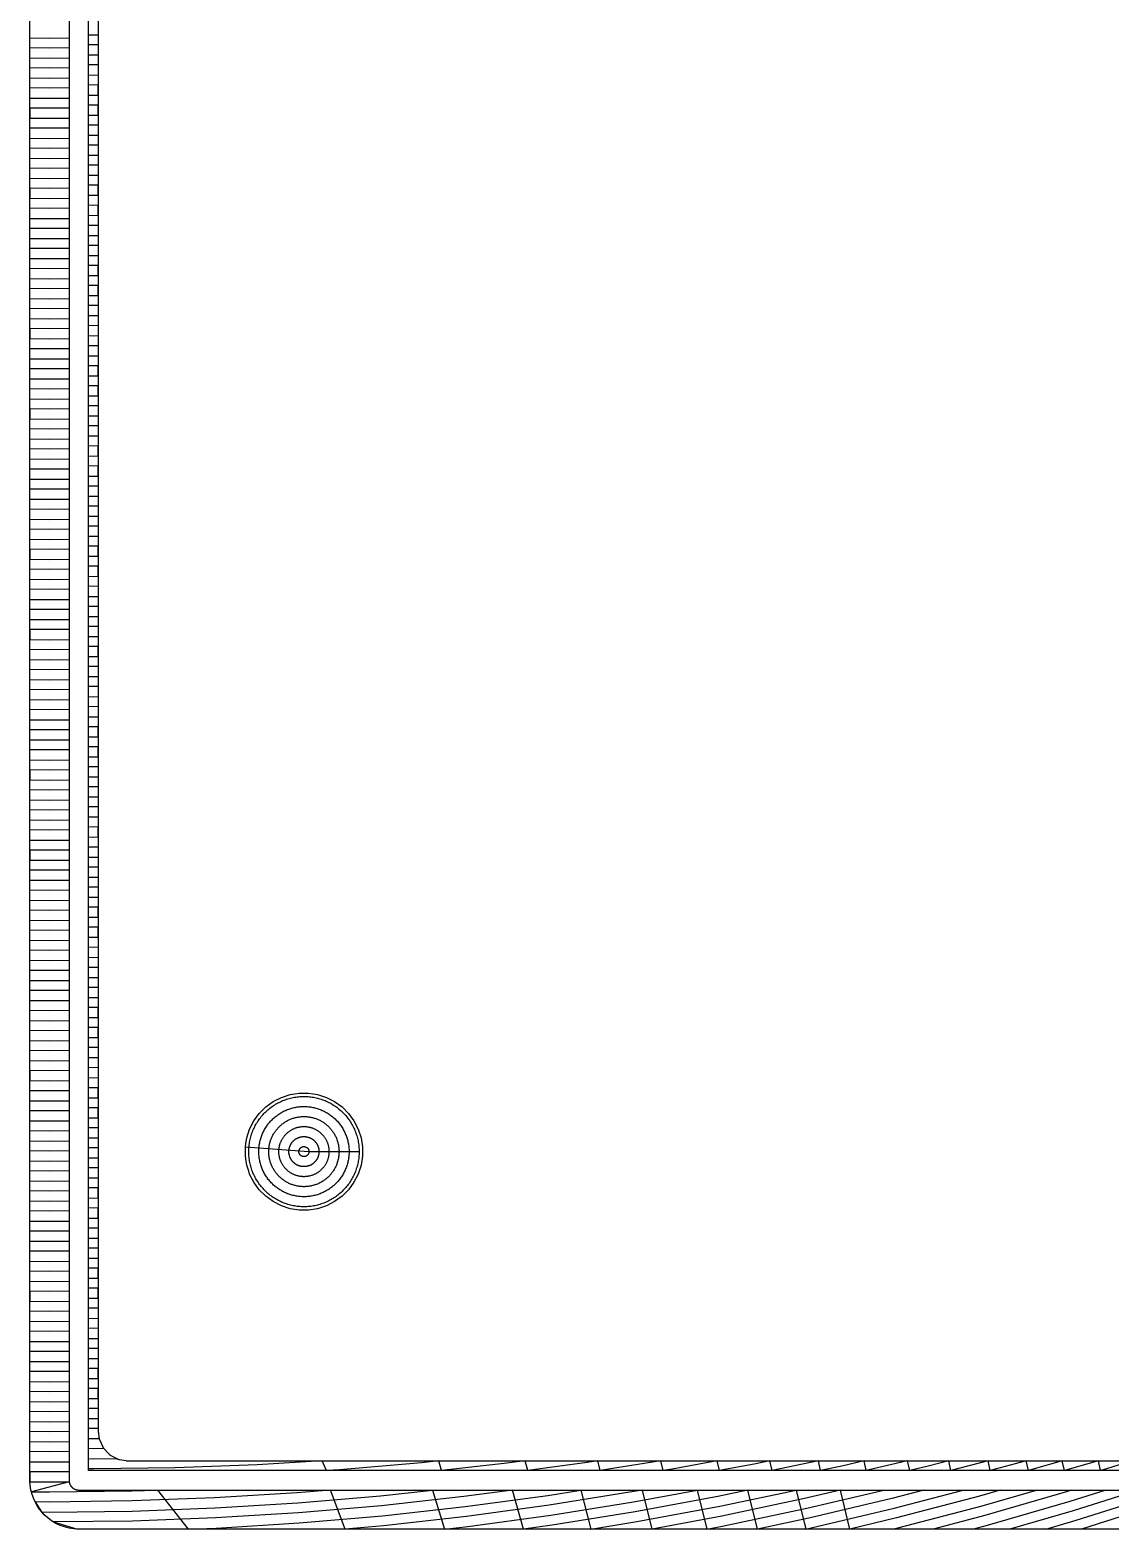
# Model space of a CAD drawing. Header units: metres. Extents: x 100 to 171, y -146 to -25.
# Drawn here: x 100.08 to 119.46, y -146.28 to -119.36 of the extents above; entities that cross this region are included whole.
import ezdxf

# ---------------------------------------------------------------- set-up
doc = ezdxf.new("R2010")
doc.units = ezdxf.units.M

msp = doc.modelspace()

# ---------------------------------------------------------------- linework, layer by layer
for points in [[(116.12, -145.575), (115.546, -145.726), (114.061, -146.079), (113.135, -146.275), (112.965, -145.575), (112.427, -145.689), (110.944, -145.965), (109.455, -146.205), (108.937, -146.275), (108.741, -145.575), (107.871, -145.693), (106.39, -145.857), (104.904, -145.985), (103.416, -146.077), (101.926, -146.132), (100.508, -146.149), (100.939, -146.275), (100.874, -146.272), (100.789, -146.259), (100.706, -146.238), (100.625, -146.209), (100.547, -146.173), (100.473, -146.128), (100.404, -146.077), (100.341, -146.019), (100.283, -145.956), (100.232, -145.887), (100.187, -145.813), (100.151, -145.735), (100.122, -145.654), (100.101, -145.571), (100.088, -145.486), (100.085, -145.421), (100.085, -25.379)], [(100.785, -25.4), (100.785, -145.4), (100.785, -145.404), (100.785, -145.407), (100.785, -145.41), (100.786, -145.413), (100.786, -145.417), (100.786, -145.421), (100.787, -145.424), (100.787, -145.427), (100.788, -145.431), (100.788, -145.434), (100.789, -145.438), (100.79, -145.441), (100.791, -145.444), (100.791, -145.447), (100.793, -145.451), (100.794, -145.454), (100.795, -145.458), (100.796, -145.46), (100.797, -145.464), (100.798, -145.467), (100.8, -145.47), (100.801, -145.474), (100.802, -145.476), (100.804, -145.479), (100.806, -145.483), (100.807, -145.486), (100.809, -145.489), (100.811, -145.491), (100.812, -145.494), (100.814, -145.497), (100.817, -145.5), (100.819, -145.503), (100.82, -145.505), (100.822, -145.508), (100.825, -145.511), (100.827, -145.514), (100.83, -145.517), (100.831, -145.518), (100.834, -145.521), (100.836, -145.524), (100.839, -145.526), (100.842, -145.529), (100.843, -145.53), (100.846, -145.533), (100.849, -145.535), (100.852, -145.538), (100.855, -145.54), (100.857, -145.541), (100.86, -145.543), (100.863, -145.546), (100.866, -145.548), (100.869, -145.549), (100.871, -145.551), (100.874, -145.553), (100.877, -145.554), (100.881, -145.556), (100.884, -145.558), (100.886, -145.559), (100.89, -145.56), (100.893, -145.562), (100.896, -145.563), (100.9, -145.564), (100.902, -145.565), (100.906, -145.566), (100.909, -145.567), (100.913, -145.569), (100.916, -145.569), (100.919, -145.57), (100.922, -145.571), (100.926, -145.572), (100.929, -145.572), (100.933, -145.573), (100.936, -145.573), (100.939, -145.574), (100.943, -145.574), (100.947, -145.574), (100.95, -145.575), (100.953, -145.575), (100.956, -145.575), (100.96, -145.575), (169.96, -145.575)], [(170.835, -25.379), (170.835, -145.421), (170.832, -145.486), (170.819, -145.571), (170.798, -145.654), (170.769, -145.735), (170.733, -145.813), (170.688, -145.887), (170.637, -145.956), (170.579, -146.019), (170.516, -146.077), (170.447, -146.128), (170.373, -146.173), (170.295, -146.209), (170.214, -146.238), (170.131, -146.259), (170.046, -146.272), (169.981, -146.275), (100.939, -146.275)], [(169.785, -25.575), (169.785, -145.225), (101.135, -145.225), (101.135, -25.575)], [(101.311, -26.275), (101.311, -144.525), (101.311, -144.529), (101.311, -144.533), (101.311, -144.537), (101.311, -144.54), (101.312, -144.544), (101.323, -144.636), (101.324, -144.639), (101.324, -144.643), (101.325, -144.647), (101.326, -144.65), (101.326, -144.654), (101.327, -144.657), (101.328, -144.661), (101.329, -144.664), (101.331, -144.667), (101.332, -144.671), (101.333, -144.674), (101.335, -144.678), (101.384, -144.79), (101.386, -144.794), (101.387, -144.797), (101.389, -144.801), (101.391, -144.804), (101.393, -144.807), (101.395, -144.81), (101.397, -144.814), (101.399, -144.817), (101.401, -144.82), (101.404, -144.823), (101.406, -144.826), (101.408, -144.829), (101.411, -144.832), (101.494, -144.922), (101.497, -144.925), (101.5, -144.928), (101.502, -144.93), (101.505, -144.933), (101.508, -144.935), (101.511, -144.938), (101.514, -144.94), (101.517, -144.942), (101.52, -144.945), (101.524, -144.947), (101.527, -144.949), (101.53, -144.951), (101.533, -144.953), (101.642, -145.011), (101.645, -145.013), (101.648, -145.015), (101.652, -145.016), (101.655, -145.018), (101.659, -145.019), (101.663, -145.02), (101.666, -145.022), (101.67, -145.023), (101.673, -145.024), (101.677, -145.025), (101.681, -145.026), (101.685, -145.027), (101.688, -145.027), (101.81, -145.047), (101.813, -145.048), (101.817, -145.048), (101.82, -145.049), (101.824, -145.049), (101.827, -145.049), (101.831, -145.049), (101.835, -145.049), (153.453, -145.049)], [(101.311, -119.632), (101.223, -119.633), (101.135, -119.632), (101.135, -119.452), (101.223, -119.453), (101.311, -119.452)], [(100.085, -119.506), (100.435, -119.51), (100.785, -119.506)], [(100.785, -119.686), (100.435, -119.69), (100.085, -119.686)], [(100.085, -119.866), (100.435, -119.87), (100.785, -119.866)], [(101.311, -119.992), (101.223, -119.993), (101.135, -119.992), (101.135, -119.812), (101.223, -119.813), (101.311, -119.812)], [(100.785, -120.046), (100.435, -120.05), (100.085, -120.046)], [(100.085, -120.226), (100.435, -120.23), (100.785, -120.226)], [(101.311, -121.072), (101.223, -121.073), (101.135, -121.072), (101.135, -120.892), (101.223, -120.893), (101.311, -120.892), (101.311, -120.712), (101.223, -120.713), (101.135, -120.712), (101.135, -120.532), (101.223, -120.533), (101.311, -120.532), (101.311, -120.352), (101.223, -120.353), (101.135, -120.352), (101.135, -120.172), (101.223, -120.173), (101.311, -120.172)], [(100.785, -120.406), (100.435, -120.41), (100.085, -120.406)], [(100.085, -120.586), (100.435, -120.59), (100.785, -120.586)], [(100.785, -120.766), (100.435, -120.77), (100.085, -120.766), (100.085, -120.946), (100.435, -120.95), (100.785, -120.946)], [(100.785, -121.126), (100.435, -121.13), (100.085, -121.126)], [(100.085, -121.306), (100.435, -121.31), (100.785, -121.306)], [(101.311, -121.432), (101.223, -121.433), (101.135, -121.432), (101.135, -121.252), (101.223, -121.253), (101.311, -121.252)], [(100.785, -121.486), (100.435, -121.49), (100.085, -121.486)], [(101.311, -121.792), (101.223, -121.793), (101.135, -121.792), (101.135, -121.612), (101.223, -121.613), (101.311, -121.612)], [(100.085, -121.666), (100.435, -121.67), (100.785, -121.666)], [(100.785, -121.846), (100.435, -121.85), (100.085, -121.846)], [(100.085, -122.026), (100.435, -122.03), (100.785, -122.026), (100.785, -122.206), (100.435, -122.21), (100.085, -122.206), (100.085, -122.386), (100.435, -122.39), (100.785, -122.386)], [(101.311, -122.872), (101.223, -122.873), (101.135, -122.872), (101.135, -122.692), (101.223, -122.693), (101.311, -122.692), (101.311, -122.512), (101.223, -122.513), (101.135, -122.512), (101.135, -122.332), (101.223, -122.333), (101.311, -122.332), (101.311, -122.152), (101.223, -122.153), (101.135, -122.152), (101.135, -121.972), (101.223, -121.973), (101.311, -121.972)], [(100.785, -122.566), (100.435, -122.57), (100.085, -122.566)], [(100.085, -122.746), (100.435, -122.75), (100.785, -122.746)], [(100.785, -122.926), (100.435, -122.93), (100.085, -122.926)], [(100.085, -123.106), (100.435, -123.11), (100.785, -123.106)], [(101.311, -123.232), (101.223, -123.233), (101.135, -123.232), (101.135, -123.052), (101.223, -123.053), (101.311, -123.052)], [(100.785, -123.286), (100.435, -123.29), (100.085, -123.286)], [(100.085, -123.466), (100.435, -123.47), (100.785, -123.466), (100.785, -123.646), (100.435, -123.65), (100.085, -123.646)], [(101.311, -124.312), (101.223, -124.313), (101.135, -124.312), (101.135, -124.132), (101.223, -124.133), (101.311, -124.132), (101.311, -123.952), (101.223, -123.953), (101.135, -123.952), (101.135, -123.772), (101.223, -123.773), (101.311, -123.772), (101.311, -123.592), (101.223, -123.593), (101.135, -123.592), (101.135, -123.412), (101.223, -123.413), (101.311, -123.412)], [(100.085, -123.826), (100.435, -123.83), (100.785, -123.826)], [(100.785, -124.006), (100.435, -124.01), (100.085, -124.006)], [(100.085, -124.186), (100.435, -124.19), (100.785, -124.186)], [(100.785, -124.366), (100.435, -124.37), (100.085, -124.366)], [(100.085, -124.546), (100.435, -124.55), (100.785, -124.546)], [(101.311, -124.672), (101.223, -124.673), (101.135, -124.672), (101.135, -124.492), (101.223, -124.493), (101.311, -124.492)], [(100.785, -124.726), (100.435, -124.73), (100.085, -124.726), (100.085, -124.906), (100.435, -124.91), (100.785, -124.906)], [(101.311, -125.032), (101.223, -125.033), (101.135, -125.032), (101.135, -124.852), (101.223, -124.853), (101.311, -124.852)], [(100.785, -125.086), (100.435, -125.09), (100.085, -125.086)], [(100.085, -125.266), (100.435, -125.27), (100.785, -125.266)], [(101.311, -126.112), (101.223, -126.113), (101.135, -126.112), (101.135, -125.932), (101.223, -125.933), (101.311, -125.932), (101.311, -125.752), (101.223, -125.753), (101.135, -125.752), (101.135, -125.572), (101.223, -125.573), (101.311, -125.572), (101.311, -125.392), (101.223, -125.393), (101.135, -125.392), (101.135, -125.212), (101.223, -125.213), (101.311, -125.212)], [(100.785, -125.446), (100.435, -125.45), (100.085, -125.446)], [(100.085, -125.626), (100.435, -125.63), (100.785, -125.626)], [(100.785, -125.806), (100.435, -125.81), (100.085, -125.806)], [(100.085, -125.986), (100.435, -125.99), (100.785, -125.986), (100.785, -126.166), (100.435, -126.17), (100.085, -126.166), (100.085, -126.346), (100.435, -126.35), (100.785, -126.346)], [(101.311, -126.472), (101.223, -126.473), (101.135, -126.472), (101.135, -126.292), (101.223, -126.293), (101.311, -126.292)], [(100.785, -126.526), (100.435, -126.53), (100.085, -126.526)], [(100.085, -126.706), (100.435, -126.71), (100.785, -126.706)], [(101.311, -127.552), (101.223, -127.553), (101.135, -127.552), (101.135, -127.372), (101.223, -127.373), (101.311, -127.372), (101.311, -127.192), (101.223, -127.193), (101.135, -127.192), (101.135, -127.012), (101.223, -127.013), (101.311, -127.012), (101.311, -126.832), (101.223, -126.833), (101.135, -126.832), (101.135, -126.652), (101.223, -126.653), (101.311, -126.652)], [(100.785, -126.886), (100.435, -126.89), (100.085, -126.886)], [(100.085, -127.066), (100.435, -127.07), (100.785, -127.066)], [(100.785, -127.246), (100.435, -127.25), (100.085, -127.246)], [(100.085, -127.426), (100.435, -127.43), (100.785, -127.426), (100.785, -127.606), (100.435, -127.61), (100.085, -127.606)], [(100.085, -127.786), (100.435, -127.79), (100.785, -127.786)], [(101.311, -127.912), (101.223, -127.913), (101.135, -127.912), (101.135, -127.732), (101.223, -127.733), (101.311, -127.732)], [(100.785, -127.966), (100.435, -127.97), (100.085, -127.966)], [(101.311, -128.272), (101.223, -128.273), (101.135, -128.272), (101.135, -128.092), (101.223, -128.093), (101.311, -128.092)], [(100.085, -128.146), (100.435, -128.15), (100.785, -128.146)], [(100.785, -128.326), (100.435, -128.33), (100.085, -128.326)], [(100.085, -128.506), (100.435, -128.51), (100.785, -128.506)], [(101.311, -129.352), (101.223, -129.353), (101.135, -129.352), (101.135, -129.172), (101.223, -129.173), (101.311, -129.172), (101.311, -128.992), (101.223, -128.993), (101.135, -128.992), (101.135, -128.812), (101.223, -128.813), (101.311, -128.812), (101.311, -128.632), (101.223, -128.633), (101.135, -128.632), (101.135, -128.452), (101.223, -128.453), (101.311, -128.452)], [(100.785, -128.686), (100.435, -128.69), (100.085, -128.686), (100.085, -128.866), (100.435, -128.87), (100.785, -128.866)], [(100.785, -129.046), (100.435, -129.05), (100.085, -129.046)], [(100.085, -129.226), (100.435, -129.23), (100.785, -129.226)], [(100.785, -129.406), (100.435, -129.41), (100.085, -129.406)], [(100.085, -129.586), (100.435, -129.59), (100.785, -129.586)], [(101.311, -129.712), (101.223, -129.713), (101.135, -129.712), (101.135, -129.532), (101.223, -129.533), (101.311, -129.532)], [(100.785, -129.766), (100.435, -129.77), (100.085, -129.766)], [(100.085, -129.946), (100.435, -129.95), (100.785, -129.946), (100.785, -130.126), (100.435, -130.13), (100.085, -130.126), (100.085, -130.306), (100.435, -130.31), (100.785, -130.306)], [(101.311, -130.072), (101.223, -130.073), (101.135, -130.072), (101.135, -129.892), (101.223, -129.893), (101.311, -129.892)], [(100.785, -130.486), (100.435, -130.49), (100.085, -130.486)], [(101.311, -130.792), (101.223, -130.793), (101.135, -130.792), (101.135, -130.612), (101.223, -130.613), (101.311, -130.612), (101.311, -130.432), (101.223, -130.433), (101.135, -130.432), (101.135, -130.252), (101.223, -130.253), (101.311, -130.252)], [(100.085, -130.666), (100.435, -130.67), (100.785, -130.666)], [(100.785, -130.846), (100.435, -130.85), (100.085, -130.846)], [(100.085, -131.026), (100.435, -131.03), (100.785, -131.026)], [(101.311, -131.152), (101.223, -131.153), (101.135, -131.152), (101.135, -130.972), (101.223, -130.973), (101.311, -130.972)], [(100.785, -131.206), (100.435, -131.21), (100.085, -131.206)], [(100.085, -131.386), (100.435, -131.39), (100.785, -131.386), (100.785, -131.566), (100.435, -131.57), (100.085, -131.566)], [(101.311, -131.512), (101.223, -131.513), (101.135, -131.512), (101.135, -131.332), (101.223, -131.333), (101.311, -131.332)], [(100.085, -131.746), (100.435, -131.75), (100.785, -131.746)], [(101.311, -132.592), (101.223, -132.593), (101.135, -132.592), (101.135, -132.412), (101.223, -132.413), (101.311, -132.412), (101.311, -132.232), (101.223, -132.233), (101.135, -132.232), (101.135, -132.052), (101.223, -132.053), (101.311, -132.052), (101.311, -131.872), (101.223, -131.873), (101.135, -131.872), (101.135, -131.692), (101.223, -131.693), (101.311, -131.692)], [(100.785, -131.926), (100.435, -131.93), (100.085, -131.926)], [(100.085, -132.106), (100.435, -132.11), (100.785, -132.106)], [(100.785, -132.286), (100.435, -132.29), (100.085, -132.286)], [(100.085, -132.466), (100.435, -132.47), (100.785, -132.466)], [(100.785, -132.646), (100.435, -132.65), (100.085, -132.646), (100.085, -132.826), (100.435, -132.83), (100.785, -132.826)], [(101.311, -132.952), (101.223, -132.953), (101.135, -132.952), (101.135, -132.772), (101.223, -132.773), (101.311, -132.772)], [(100.785, -133.006), (100.435, -133.01), (100.085, -133.006)], [(100.085, -133.186), (100.435, -133.19), (100.785, -133.186)], [(101.311, -133.312), (101.223, -133.313), (101.135, -133.312), (101.135, -133.132), (101.223, -133.133), (101.311, -133.132)], [(100.785, -133.366), (100.435, -133.37), (100.085, -133.366)], [(100.085, -133.546), (100.435, -133.55), (100.785, -133.546)], [(100.785, -133.726), (100.435, -133.73), (100.085, -133.726)], [(101.311, -134.032), (101.223, -134.033), (101.135, -134.032), (101.135, -133.852), (101.223, -133.853), (101.311, -133.852), (101.311, -133.672), (101.223, -133.673), (101.135, -133.672), (101.135, -133.492), (101.223, -133.493), (101.311, -133.492)], [(100.085, -133.906), (100.435, -133.91), (100.785, -133.906), (100.785, -134.086), (100.435, -134.09), (100.085, -134.086), (100.085, -134.266), (100.435, -134.27), (100.785, -134.266)], [(101.311, -134.392), (101.223, -134.393), (101.135, -134.392), (101.135, -134.212), (101.223, -134.213), (101.311, -134.212)], [(100.785, -134.446), (100.435, -134.45), (100.085, -134.446)], [(100.085, -134.626), (100.435, -134.63), (100.785, -134.626)], [(100.785, -134.806), (100.435, -134.81), (100.085, -134.806)], [(101.311, -134.752), (101.223, -134.753), (101.135, -134.752), (101.135, -134.572), (101.223, -134.573), (101.311, -134.572)], [(100.085, -134.986), (100.435, -134.99), (100.785, -134.986)], [(101.311, -135.832), (101.223, -135.833), (101.135, -135.832), (101.135, -135.652), (101.223, -135.653), (101.311, -135.652), (101.311, -135.472), (101.223, -135.473), (101.135, -135.472), (101.135, -135.292), (101.223, -135.293), (101.311, -135.292), (101.311, -135.112), (101.223, -135.113), (101.135, -135.112), (101.135, -134.932), (101.223, -134.933), (101.311, -134.932)], [(100.785, -135.166), (100.435, -135.17), (100.085, -135.166)], [(100.085, -135.346), (100.435, -135.35), (100.785, -135.346), (100.785, -135.526), (100.435, -135.53), (100.085, -135.526)], [(100.085, -135.706), (100.435, -135.71), (100.785, -135.706)], [(100.785, -135.886), (100.435, -135.89), (100.085, -135.886)], [(100.085, -136.066), (100.435, -136.07), (100.785, -136.066)], [(101.311, -136.192), (101.223, -136.193), (101.135, -136.192), (101.135, -136.012), (101.223, -136.013), (101.311, -136.012)], [(100.785, -136.246), (100.435, -136.25), (100.085, -136.246)], [(100.085, -136.426), (100.435, -136.43), (100.785, -136.426)], [(101.311, -136.552), (101.223, -136.553), (101.135, -136.552), (101.135, -136.372), (101.223, -136.373), (101.311, -136.372)], [(100.785, -136.606), (100.435, -136.61), (100.085, -136.606)], [(100.085, -136.786), (100.435, -136.79), (100.785, -136.786)], [(100.785, -136.966), (100.435, -136.97), (100.085, -136.966)], [(101.311, -137.632), (101.223, -137.633), (101.135, -137.632), (101.135, -137.452), (101.223, -137.453), (101.311, -137.452), (101.311, -137.272), (101.223, -137.273), (101.135, -137.272), (101.135, -137.092), (101.223, -137.093), (101.311, -137.092), (101.311, -136.912), (101.223, -136.913), (101.135, -136.912), (101.135, -136.732), (101.223, -136.733), (101.311, -136.732)], [(100.085, -137.146), (100.435, -137.15), (100.785, -137.146)], [(100.785, -137.326), (100.435, -137.33), (100.085, -137.326)], [(100.085, -137.506), (100.435, -137.51), (100.785, -137.506)], [(100.785, -137.686), (100.435, -137.69), (100.085, -137.686)], [(100.085, -137.866), (100.435, -137.87), (100.785, -137.866), (100.785, -138.046), (100.435, -138.05), (100.085, -138.046), (100.085, -138.226), (100.435, -138.23), (100.785, -138.226)], [(101.311, -137.992), (101.223, -137.993), (101.135, -137.992), (101.135, -137.812), (101.223, -137.813), (101.311, -137.812)], [(101.311, -139.072), (101.223, -139.073), (101.135, -139.072), (101.135, -138.892), (101.223, -138.893), (101.311, -138.892), (101.311, -138.712), (101.223, -138.713), (101.135, -138.712), (101.135, -138.532), (101.223, -138.533), (101.311, -138.532), (101.311, -138.352), (101.223, -138.353), (101.135, -138.352), (101.135, -138.172), (101.223, -138.173), (101.311, -138.172)], [(100.785, -138.406), (100.435, -138.41), (100.085, -138.406)], [(100.085, -138.586), (100.435, -138.59), (100.785, -138.586)], [(103.949, -139.417), (103.96, -139.352), (103.975, -139.254), (104.026, -139.097), (104.102, -138.949), (104.199, -138.816), (104.316, -138.699), (104.449, -138.602), (104.597, -138.526), (104.754, -138.475), (104.839, -138.462), (104.917, -138.449), (105.083, -138.449), (105.173, -138.464), (105.246, -138.475), (105.352, -138.51), (105.403, -138.526), (105.551, -138.602), (105.684, -138.699), (105.801, -138.816), (105.898, -138.949), (105.974, -139.097), (106.025, -139.254), (106.051, -139.417), (106.051, -139.583), (106.025, -139.746), (105.974, -139.903), (105.898, -140.051), (105.801, -140.184), (105.684, -140.301), (105.551, -140.398), (105.403, -140.474), (105.246, -140.525), (105.083, -140.551), (104.917, -140.551), (104.754, -140.525), (104.597, -140.474), (104.449, -140.398), (104.316, -140.301), (104.199, -140.184), (104.102, -140.051), (104.026, -139.903), (104.01, -139.852), (103.975, -139.746), (103.964, -139.673), (103.949, -139.583), (103.949, -139.417), (105.09, -139.5), (105.09, -139.502), (105.09, -139.504), (105.09, -139.507), (105.09, -139.509), (105.089, -139.511), (105.089, -139.513), (105.089, -139.515), (105.088, -139.518), (105.088, -139.52), (105.087, -139.522), (105.087, -139.524), (105.086, -139.526), (105.085, -139.528), (105.085, -139.53), (105.084, -139.532), (105.083, -139.534), (105.082, -139.536), (105.081, -139.538), (105.08, -139.54), (105.079, -139.542), (105.078, -139.544), (105.077, -139.546), (105.076, -139.548), (105.075, -139.55), (105.074, -139.552), (105.072, -139.554), (105.071, -139.555), (105.07, -139.557), (105.068, -139.559), (105.067, -139.56), (105.065, -139.562), (105.064, -139.564), (105.062, -139.565), (105.06, -139.567), (105.059, -139.568), (105.057, -139.57), (105.055, -139.571), (105.054, -139.572), (105.052, -139.574), (105.05, -139.575), (105.048, -139.576), (105.046, -139.577), (105.044, -139.578), (105.042, -139.579), (105.04, -139.58), (105.038, -139.581), (105.036, -139.582), (105.034, -139.583), (105.032, -139.584), (105.03, -139.585), (105.028, -139.585), (105.026, -139.586), (105.024, -139.587), (105.022, -139.587), (105.02, -139.588), (105.018, -139.588), (105.015, -139.589), (105.013, -139.589), (105.011, -139.589), (105.009, -139.59), (105.007, -139.59), (105.004, -139.59), (105.002, -139.59), (105, -139.59), (104.998, -139.59), (104.996, -139.59), (104.993, -139.59), (104.991, -139.59), (104.989, -139.589), (104.987, -139.589), (104.985, -139.589), (104.982, -139.588), (104.98, -139.588), (104.978, -139.587), (104.976, -139.587), (104.974, -139.586), (104.972, -139.585), (104.97, -139.585), (104.968, -139.584), (104.966, -139.583), (104.964, -139.582), (104.962, -139.581), (104.96, -139.58), (104.958, -139.579), (104.956, -139.578), (104.954, -139.577), (104.952, -139.576), (104.95, -139.575), (104.948, -139.574), (104.946, -139.572), (104.945, -139.571), (104.943, -139.57), (104.941, -139.568), (104.94, -139.567), (104.938, -139.565), (104.936, -139.564), (104.935, -139.562), (104.933, -139.56), (104.932, -139.559), (104.93, -139.557), (104.929, -139.555), (104.928, -139.554), (104.926, -139.552), (104.925, -139.55), (104.924, -139.548), (104.923, -139.546), (104.922, -139.544), (104.921, -139.542), (104.92, -139.54), (104.919, -139.538), (104.918, -139.536), (104.917, -139.534), (104.916, -139.532), (104.915, -139.53), (104.915, -139.528), (104.914, -139.526), (104.913, -139.524), (104.913, -139.522), (104.912, -139.52), (104.912, -139.518), (104.911, -139.515), (104.911, -139.513), (104.911, -139.511), (104.91, -139.509), (104.91, -139.507), (104.91, -139.504), (104.91, -139.502), (104.91, -139.5), (104.91, -139.498), (104.91, -139.496), (104.91, -139.493), (104.91, -139.491), (104.911, -139.489), (104.911, -139.487), (104.911, -139.485), (104.912, -139.482), (104.912, -139.48), (104.913, -139.478), (104.913, -139.476), (104.914, -139.474), (104.915, -139.472), (104.915, -139.47), (104.916, -139.468), (104.917, -139.466), (104.918, -139.464), (104.919, -139.462), (104.92, -139.46), (104.921, -139.458), (104.922, -139.456), (104.923, -139.454), (104.924, -139.452), (104.925, -139.45), (104.926, -139.448), (104.928, -139.446), (104.929, -139.445), (104.93, -139.443), (104.932, -139.441), (104.933, -139.44), (104.935, -139.438), (104.936, -139.436), (104.938, -139.435), (104.94, -139.433), (104.941, -139.432), (104.943, -139.43), (104.945, -139.429), (104.946, -139.428), (104.948, -139.426), (104.95, -139.425), (104.952, -139.424), (104.954, -139.423), (104.956, -139.422), (104.958, -139.421), (104.96, -139.42), (104.962, -139.419), (104.964, -139.418), (104.966, -139.417), (104.968, -139.416), (104.97, -139.415), (104.972, -139.415), (104.974, -139.414), (104.976, -139.413), (104.978, -139.413), (104.98, -139.412), (104.982, -139.412), (104.985, -139.411), (104.987, -139.411), (104.989, -139.411), (104.991, -139.41), (104.993, -139.41), (104.996, -139.41), (104.998, -139.41), (105, -139.41), (105.002, -139.41), (105.004, -139.41), (105.007, -139.41), (105.009, -139.41), (105.011, -139.411), (105.013, -139.411), (105.015, -139.411), (105.018, -139.412), (105.02, -139.412), (105.022, -139.413), (105.024, -139.413), (105.026, -139.414), (105.028, -139.415), (105.03, -139.415), (105.032, -139.416), (105.034, -139.417), (105.036, -139.418), (105.038, -139.419), (105.04, -139.42), (105.042, -139.421), (105.044, -139.422), (105.046, -139.423), (105.048, -139.424), (105.05, -139.425), (105.052, -139.426), (105.054, -139.428), (105.055, -139.429), (105.057, -139.43), (105.059, -139.432), (105.06, -139.433), (105.062, -139.435), (105.064, -139.436), (105.065, -139.438), (105.067, -139.44), (105.068, -139.441), (105.07, -139.443), (105.071, -139.445), (105.072, -139.446), (105.074, -139.448), (105.075, -139.45), (105.076, -139.452), (105.077, -139.454), (105.078, -139.456), (105.079, -139.458), (105.08, -139.46), (105.081, -139.462), (105.082, -139.464), (105.083, -139.466), (105.084, -139.468), (105.085, -139.47), (105.085, -139.472), (105.086, -139.474), (105.087, -139.476), (105.087, -139.478), (105.088, -139.48), (105.088, -139.482), (105.089, -139.485), (105.089, -139.487), (105.089, -139.489), (105.09, -139.491), (105.09, -139.493), (105.09, -139.496), (105.09, -139.498), (105.09, -139.5), (105.27, -139.5), (105.27, -139.507), (105.27, -139.513), (105.269, -139.52), (105.269, -139.526), (105.268, -139.533), (105.267, -139.54), (105.266, -139.546), (105.265, -139.553), (105.263, -139.559), (105.262, -139.566), (105.26, -139.572), (105.258, -139.578), (105.256, -139.585), (105.254, -139.591), (105.252, -139.597), (105.249, -139.603), (105.247, -139.609), (105.244, -139.615), (105.241, -139.621), (105.238, -139.627), (105.235, -139.633), (105.232, -139.639), (105.228, -139.644), (105.224, -139.65), (105.221, -139.655), (105.217, -139.661), (105.213, -139.666), (105.209, -139.671), (105.204, -139.676), (105.2, -139.681), (105.196, -139.686), (105.191, -139.691), (105.186, -139.696), (105.181, -139.7), (105.176, -139.704), (105.171, -139.709), (105.166, -139.713), (105.161, -139.717), (105.155, -139.721), (105.15, -139.724), (105.144, -139.728), (105.139, -139.732), (105.133, -139.735), (105.127, -139.738), (105.121, -139.741), (105.115, -139.744), (105.109, -139.747), (105.103, -139.749), (105.097, -139.752), (105.091, -139.754), (105.085, -139.756), (105.078, -139.758), (105.072, -139.76), (105.066, -139.762), (105.059, -139.763), (105.053, -139.765), (105.046, -139.766), (105.04, -139.767), (105.033, -139.768), (105.026, -139.769), (105.02, -139.769), (105.013, -139.77), (105.007, -139.77), (105, -139.77), (104.993, -139.77), (104.987, -139.77), (104.98, -139.769), (104.974, -139.769), (104.967, -139.768), (104.96, -139.767), (104.954, -139.766), (104.947, -139.765), (104.941, -139.763), (104.934, -139.762), (104.928, -139.76), (104.922, -139.758), (104.915, -139.756), (104.909, -139.754), (104.903, -139.752), (104.897, -139.749), (104.891, -139.747), (104.885, -139.744), (104.879, -139.741), (104.873, -139.738), (104.867, -139.735), (104.861, -139.732), (104.856, -139.728), (104.85, -139.724), (104.845, -139.721), (104.839, -139.717), (104.834, -139.713), (104.829, -139.709), (104.824, -139.704), (104.819, -139.7), (104.814, -139.696), (104.809, -139.691), (104.804, -139.686), (104.8, -139.681), (104.796, -139.676), (104.791, -139.671), (104.787, -139.666), (104.783, -139.661), (104.779, -139.655), (104.776, -139.65), (104.772, -139.644), (104.768, -139.639), (104.765, -139.633), (104.762, -139.627), (104.759, -139.621), (104.756, -139.615), (104.753, -139.609), (104.751, -139.603), (104.748, -139.597), (104.746, -139.591), (104.744, -139.585), (104.742, -139.578), (104.74, -139.572), (104.738, -139.566), (104.737, -139.559), (104.735, -139.553), (104.734, -139.546), (104.733, -139.54), (104.732, -139.533), (104.731, -139.526), (104.731, -139.52), (104.73, -139.513), (104.73, -139.507), (104.73, -139.5), (104.73, -139.493), (104.73, -139.487), (104.731, -139.48), (104.731, -139.474), (104.732, -139.467), (104.733, -139.46), (104.734, -139.454), (104.735, -139.447), (104.737, -139.441), (104.738, -139.434), (104.74, -139.428), (104.742, -139.422), (104.744, -139.415), (104.746, -139.409), (104.748, -139.403), (104.751, -139.397), (104.753, -139.391), (104.756, -139.385), (104.759, -139.379), (104.762, -139.373), (104.765, -139.367), (104.768, -139.361), (104.772, -139.356), (104.776, -139.35), (104.779, -139.345), (104.783, -139.339), (104.787, -139.334), (104.791, -139.329), (104.796, -139.324), (104.8, -139.319), (104.804, -139.314), (104.809, -139.309), (104.814, -139.304), (104.819, -139.3), (104.824, -139.296), (104.829, -139.291), (104.834, -139.287), (104.839, -139.283), (104.845, -139.279), (104.85, -139.276), (104.856, -139.272), (104.861, -139.268), (104.867, -139.265), (104.873, -139.262), (104.879, -139.259), (104.885, -139.256), (104.891, -139.253), (104.897, -139.251), (104.903, -139.248), (104.909, -139.246), (104.915, -139.244), (104.922, -139.242), (104.928, -139.24), (104.934, -139.238), (104.941, -139.237), (104.947, -139.235), (104.954, -139.234), (104.96, -139.233), (104.967, -139.232), (104.974, -139.231), (104.98, -139.231), (104.987, -139.23), (104.993, -139.23), (105, -139.23), (105.007, -139.23), (105.013, -139.23), (105.02, -139.231), (105.026, -139.231), (105.033, -139.232), (105.04, -139.233), (105.046, -139.234), (105.053, -139.235), (105.059, -139.237), (105.066, -139.238), (105.072, -139.24), (105.078, -139.242), (105.085, -139.244), (105.091, -139.246), (105.097, -139.248), (105.103, -139.251), (105.109, -139.253), (105.115, -139.256), (105.121, -139.259), (105.127, -139.262), (105.133, -139.265), (105.139, -139.268), (105.144, -139.272), (105.15, -139.276), (105.155, -139.279), (105.161, -139.283), (105.166, -139.287), (105.171, -139.291), (105.176, -139.296), (105.181, -139.3), (105.186, -139.304), (105.191, -139.309), (105.196, -139.314), (105.2, -139.319), (105.204, -139.324), (105.209, -139.329), (105.213, -139.334), (105.217, -139.339), (105.221, -139.345), (105.224, -139.35), (105.228, -139.356), (105.232, -139.361), (105.235, -139.367), (105.238, -139.373), (105.241, -139.379), (105.244, -139.385), (105.247, -139.391), (105.249, -139.397), (105.252, -139.403), (105.254, -139.409), (105.256, -139.415), (105.258, -139.422), (105.26, -139.428), (105.262, -139.434), (105.263, -139.441), (105.265, -139.447), (105.266, -139.454), (105.267, -139.46), (105.268, -139.467), (105.269, -139.474), (105.269, -139.48), (105.27, -139.487), (105.27, -139.493), (105.27, -139.5), (105.45, -139.5), (105.45, -139.511), (105.449, -139.522), (105.449, -139.533), (105.448, -139.544), (105.447, -139.555), (105.445, -139.566), (105.443, -139.577), (105.441, -139.588), (105.439, -139.599), (105.437, -139.609), (105.434, -139.62), (105.431, -139.631), (105.427, -139.641), (105.424, -139.652), (105.42, -139.662), (105.416, -139.672), (105.411, -139.682), (105.407, -139.692), (105.402, -139.702), (105.397, -139.712), (105.392, -139.722), (105.386, -139.731), (105.38, -139.741), (105.374, -139.75), (105.368, -139.759), (105.361, -139.768), (105.355, -139.777), (105.348, -139.785), (105.341, -139.794), (105.333, -139.802), (105.326, -139.81), (105.318, -139.818), (105.31, -139.826), (105.302, -139.833), (105.294, -139.841), (105.285, -139.848), (105.277, -139.855), (105.268, -139.861), (105.259, -139.868), (105.25, -139.874), (105.241, -139.88), (105.231, -139.886), (105.222, -139.892), (105.212, -139.897), (105.202, -139.902), (105.192, -139.907), (105.182, -139.911), (105.172, -139.916), (105.162, -139.92), (105.152, -139.924), (105.141, -139.927), (105.131, -139.931), (105.12, -139.934), (105.109, -139.937), (105.099, -139.939), (105.088, -139.941), (105.077, -139.943), (105.066, -139.945), (105.055, -139.947), (105.044, -139.948), (105.033, -139.949), (105.022, -139.949), (105.011, -139.95), (105, -139.95), (104.989, -139.95), (104.978, -139.949), (104.967, -139.949), (104.956, -139.948), (104.945, -139.947), (104.934, -139.945), (104.923, -139.943), (104.912, -139.941), (104.901, -139.939), (104.891, -139.937), (104.88, -139.934), (104.869, -139.931), (104.859, -139.927), (104.848, -139.924), (104.838, -139.92), (104.828, -139.916), (104.818, -139.911), (104.808, -139.907), (104.798, -139.902), (104.788, -139.897), (104.778, -139.892), (104.769, -139.886), (104.759, -139.88), (104.75, -139.874), (104.741, -139.868), (104.732, -139.861), (104.723, -139.855), (104.715, -139.848), (104.706, -139.841), (104.698, -139.833), (104.69, -139.826), (104.682, -139.818), (104.674, -139.81), (104.667, -139.802), (104.659, -139.794), (104.652, -139.785), (104.645, -139.777), (104.639, -139.768), (104.632, -139.759), (104.626, -139.75), (104.62, -139.741), (104.614, -139.731), (104.608, -139.722), (104.603, -139.712), (104.598, -139.702), (104.593, -139.692), (104.589, -139.682), (104.584, -139.672), (104.58, -139.662), (104.576, -139.652), (104.573, -139.641), (104.569, -139.631), (104.566, -139.62), (104.563, -139.609), (104.561, -139.599), (104.559, -139.588), (104.557, -139.577), (104.555, -139.566), (104.553, -139.555), (104.552, -139.544), (104.551, -139.533), (104.551, -139.522), (104.55, -139.511), (104.55, -139.5), (104.55, -139.489), (104.551, -139.478), (104.551, -139.467), (104.552, -139.456), (104.553, -139.445), (104.555, -139.434), (104.557, -139.423), (104.559, -139.412), (104.561, -139.401), (104.563, -139.391), (104.566, -139.38), (104.569, -139.369), (104.573, -139.359), (104.576, -139.348), (104.58, -139.338), (104.584, -139.328), (104.589, -139.318), (104.593, -139.308), (104.598, -139.298), (104.603, -139.288), (104.608, -139.278), (104.614, -139.269), (104.62, -139.259), (104.626, -139.25), (104.632, -139.241), (104.639, -139.232), (104.645, -139.223), (104.652, -139.215), (104.659, -139.206), (104.667, -139.198), (104.674, -139.19), (104.682, -139.182), (104.69, -139.174), (104.698, -139.167), (104.706, -139.159), (104.715, -139.152), (104.723, -139.145), (104.732, -139.139), (104.741, -139.132), (104.75, -139.126), (104.759, -139.12), (104.769, -139.114), (104.778, -139.108), (104.788, -139.103), (104.798, -139.098), (104.808, -139.093), (104.818, -139.089), (104.828, -139.084), (104.838, -139.08), (104.848, -139.076), (104.859, -139.073), (104.869, -139.069), (104.88, -139.066), (104.891, -139.063), (104.901, -139.061), (104.912, -139.059), (104.923, -139.057), (104.934, -139.055), (104.945, -139.053), (104.956, -139.052), (104.967, -139.051), (104.978, -139.051), (104.989, -139.05), (105, -139.05), (105.011, -139.05), (105.022, -139.051), (105.033, -139.051), (105.044, -139.052), (105.055, -139.053), (105.066, -139.055), (105.077, -139.057), (105.088, -139.059), (105.099, -139.061), (105.109, -139.063), (105.12, -139.066), (105.131, -139.069), (105.141, -139.073), (105.152, -139.076), (105.162, -139.08), (105.172, -139.084), (105.182, -139.089), (105.192, -139.093), (105.202, -139.098), (105.212, -139.103), (105.222, -139.108), (105.231, -139.114), (105.241, -139.12), (105.25, -139.126), (105.259, -139.132), (105.268, -139.139), (105.277, -139.145), (105.285, -139.152), (105.294, -139.159), (105.302, -139.167), (105.31, -139.174), (105.318, -139.182), (105.326, -139.19), (105.333, -139.198), (105.341, -139.206), (105.348, -139.215), (105.355, -139.223), (105.361, -139.232), (105.368, -139.241), (105.374, -139.25), (105.38, -139.259), (105.386, -139.269), (105.392, -139.278), (105.397, -139.288), (105.402, -139.298), (105.407, -139.308), (105.411, -139.318), (105.416, -139.328), (105.42, -139.338), (105.424, -139.348), (105.427, -139.359), (105.431, -139.369), (105.434, -139.38), (105.437, -139.391), (105.439, -139.401), (105.441, -139.412), (105.443, -139.423), (105.445, -139.434), (105.447, -139.445), (105.448, -139.456), (105.449, -139.467), (105.449, -139.478), (105.45, -139.489), (105.45, -139.5), (105.63, -139.5), (105.63, -139.515), (105.629, -139.531), (105.628, -139.546), (105.627, -139.562), (105.625, -139.577), (105.623, -139.592), (105.621, -139.608), (105.618, -139.623), (105.615, -139.638), (105.611, -139.653), (105.607, -139.668), (105.603, -139.683), (105.598, -139.698), (105.593, -139.712), (105.588, -139.727), (105.582, -139.741), (105.576, -139.755), (105.57, -139.769), (105.563, -139.783), (105.556, -139.797), (105.548, -139.811), (105.54, -139.824), (105.532, -139.837), (105.524, -139.85), (105.515, -139.863), (105.506, -139.875), (105.497, -139.888), (105.487, -139.9), (105.477, -139.911), (105.467, -139.923), (105.456, -139.934), (105.445, -139.945), (105.434, -139.956), (105.423, -139.967), (105.411, -139.977), (105.4, -139.987), (105.388, -139.997), (105.375, -140.006), (105.363, -140.015), (105.35, -140.024), (105.337, -140.032), (105.324, -140.04), (105.311, -140.048), (105.297, -140.056), (105.283, -140.063), (105.269, -140.07), (105.255, -140.076), (105.241, -140.082), (105.227, -140.088), (105.212, -140.093), (105.198, -140.098), (105.183, -140.103), (105.168, -140.107), (105.153, -140.111), (105.138, -140.115), (105.123, -140.118), (105.108, -140.121), (105.092, -140.123), (105.077, -140.125), (105.062, -140.127), (105.046, -140.128), (105.031, -140.129), (105.015, -140.13), (105, -140.13), (104.985, -140.13), (104.969, -140.129), (104.954, -140.128), (104.938, -140.127), (104.923, -140.125), (104.908, -140.123), (104.892, -140.121), (104.877, -140.118), (104.862, -140.115), (104.847, -140.111), (104.832, -140.107), (104.817, -140.103), (104.802, -140.098), (104.788, -140.093), (104.773, -140.088), (104.759, -140.082), (104.745, -140.076), (104.731, -140.07), (104.717, -140.063), (104.703, -140.056), (104.689, -140.048), (104.676, -140.04), (104.663, -140.032), (104.65, -140.024), (104.637, -140.015), (104.625, -140.006), (104.612, -139.997), (104.6, -139.987), (104.589, -139.977), (104.577, -139.967), (104.566, -139.956), (104.555, -139.945), (104.544, -139.934), (104.533, -139.923), (104.523, -139.911), (104.513, -139.9), (104.503, -139.888), (104.494, -139.875), (104.485, -139.863), (104.476, -139.85), (104.468, -139.837), (104.46, -139.824), (104.452, -139.811), (104.444, -139.797), (104.437, -139.783), (104.43, -139.769), (104.424, -139.755), (104.418, -139.741), (104.412, -139.727), (104.407, -139.712), (104.402, -139.698), (104.397, -139.683), (104.393, -139.668), (104.389, -139.653), (104.385, -139.638), (104.382, -139.623), (104.379, -139.608), (104.377, -139.592), (104.375, -139.577), (104.373, -139.562), (104.372, -139.546), (104.371, -139.531), (104.37, -139.515), (104.37, -139.5), (104.37, -139.485), (104.371, -139.469), (104.372, -139.454), (104.373, -139.438), (104.375, -139.423), (104.377, -139.408), (104.379, -139.392), (104.382, -139.377), (104.385, -139.362), (104.389, -139.347), (104.393, -139.332), (104.397, -139.317), (104.402, -139.302), (104.407, -139.288), (104.412, -139.273), (104.418, -139.259), (104.424, -139.245), (104.43, -139.231), (104.437, -139.217), (104.444, -139.203), (104.452, -139.189), (104.46, -139.176), (104.468, -139.163), (104.476, -139.15), (104.485, -139.137), (104.494, -139.125), (104.503, -139.112), (104.513, -139.1), (104.523, -139.089), (104.533, -139.077), (104.544, -139.066), (104.555, -139.055), (104.566, -139.044), (104.577, -139.033), (104.589, -139.023), (104.6, -139.013), (104.612, -139.003), (104.625, -138.994), (104.637, -138.985), (104.65, -138.976), (104.663, -138.968), (104.676, -138.96), (104.689, -138.952), (104.703, -138.944), (104.717, -138.937), (104.731, -138.93), (104.745, -138.924), (104.759, -138.918), (104.773, -138.912), (104.788, -138.907), (104.802, -138.902), (104.817, -138.897), (104.832, -138.893), (104.847, -138.889), (104.862, -138.885), (104.877, -138.882), (104.892, -138.879), (104.908, -138.877), (104.923, -138.875), (104.938, -138.873), (104.954, -138.872), (104.969, -138.871), (104.985, -138.87), (105, -138.87), (105.015, -138.87), (105.031, -138.871), (105.046, -138.872), (105.062, -138.873), (105.077, -138.875), (105.092, -138.877), (105.108, -138.879), (105.123, -138.882), (105.138, -138.885), (105.153, -138.889), (105.168, -138.893), (105.183, -138.897), (105.198, -138.902), (105.212, -138.907), (105.227, -138.912), (105.241, -138.918), (105.255, -138.924), (105.269, -138.93), (105.283, -138.937), (105.297, -138.944), (105.311, -138.952), (105.324, -138.96), (105.337, -138.968), (105.35, -138.976), (105.363, -138.985), (105.375, -138.994), (105.388, -139.003), (105.4, -139.013), (105.411, -139.023), (105.423, -139.033), (105.434, -139.044), (105.445, -139.055), (105.456, -139.066), (105.467, -139.077), (105.477, -139.089), (105.487, -139.1), (105.497, -139.112), (105.506, -139.125), (105.515, -139.137), (105.524, -139.15), (105.532, -139.163), (105.54, -139.176), (105.548, -139.189), (105.556, -139.203), (105.563, -139.217), (105.57, -139.231), (105.576, -139.245), (105.582, -139.259), (105.588, -139.273), (105.593, -139.288), (105.598, -139.302), (105.603, -139.317), (105.607, -139.332), (105.611, -139.347), (105.615, -139.362), (105.618, -139.377), (105.621, -139.392), (105.623, -139.408), (105.625, -139.423), (105.627, -139.438), (105.628, -139.454), (105.629, -139.469), (105.63, -139.485), (105.63, -139.5), (105.81, -139.5), (105.81, -139.52), (105.809, -139.54), (105.808, -139.56), (105.806, -139.579), (105.804, -139.599), (105.801, -139.619), (105.798, -139.638), (105.794, -139.658), (105.79, -139.677), (105.786, -139.697), (105.781, -139.716), (105.775, -139.735), (105.769, -139.754), (105.763, -139.773), (105.756, -139.792), (105.748, -139.81), (105.741, -139.828), (105.732, -139.846), (105.724, -139.864), (105.714, -139.882), (105.705, -139.899), (105.695, -139.916), (105.684, -139.933), (105.673, -139.95), (105.662, -139.966), (105.651, -139.983), (105.639, -139.998), (105.626, -140.014), (105.613, -140.029), (105.6, -140.044), (105.587, -140.059), (105.573, -140.073), (105.559, -140.087), (105.544, -140.1), (105.529, -140.113), (105.514, -140.126), (105.498, -140.139), (105.483, -140.151), (105.466, -140.162), (105.45, -140.173), (105.433, -140.184), (105.416, -140.195), (105.399, -140.205), (105.382, -140.214), (105.364, -140.224), (105.346, -140.232), (105.328, -140.241), (105.31, -140.248), (105.292, -140.256), (105.273, -140.263), (105.254, -140.269), (105.235, -140.275), (105.216, -140.281), (105.197, -140.286), (105.177, -140.29), (105.158, -140.294), (105.138, -140.298), (105.119, -140.301), (105.099, -140.304), (105.079, -140.306), (105.06, -140.308), (105.04, -140.309), (105.02, -140.31), (105, -140.31), (104.98, -140.31), (104.96, -140.309), (104.94, -140.308), (104.921, -140.306), (104.901, -140.304), (104.881, -140.301), (104.862, -140.298), (104.842, -140.294), (104.823, -140.29), (104.803, -140.286), (104.784, -140.281), (104.765, -140.275), (104.746, -140.269), (104.727, -140.263), (104.708, -140.256), (104.69, -140.248), (104.672, -140.241), (104.654, -140.232), (104.636, -140.224), (104.618, -140.214), (104.601, -140.205), (104.584, -140.195), (104.567, -140.184), (104.55, -140.173), (104.534, -140.162), (104.517, -140.151), (104.502, -140.139), (104.486, -140.126), (104.471, -140.113), (104.456, -140.1), (104.441, -140.087), (104.427, -140.073), (104.413, -140.059), (104.4, -140.044), (104.387, -140.029), (104.374, -140.014), (104.361, -139.998), (104.349, -139.983), (104.338, -139.966), (104.327, -139.95), (104.316, -139.933), (104.305, -139.916), (104.295, -139.899), (104.286, -139.882), (104.276, -139.864), (104.268, -139.846), (104.259, -139.828), (104.252, -139.81), (104.244, -139.792), (104.237, -139.773), (104.231, -139.754), (104.225, -139.735), (104.219, -139.716), (104.214, -139.697), (104.21, -139.677), (104.206, -139.658), (104.202, -139.638), (104.199, -139.619), (104.196, -139.599), (104.194, -139.579), (104.192, -139.56), (104.191, -139.54), (104.19, -139.52), (104.19, -139.5), (104.19, -139.48), (104.191, -139.46), (104.192, -139.44), (104.194, -139.421), (104.196, -139.401), (104.199, -139.381), (104.202, -139.362), (104.206, -139.342), (104.21, -139.323), (104.214, -139.303), (104.219, -139.284), (104.225, -139.265), (104.231, -139.246), (104.237, -139.227), (104.244, -139.208), (104.252, -139.19), (104.259, -139.172), (104.268, -139.154), (104.276, -139.136), (104.286, -139.118), (104.295, -139.101), (104.305, -139.084), (104.316, -139.067), (104.327, -139.05), (104.338, -139.034), (104.349, -139.017), (104.361, -139.002), (104.374, -138.986), (104.387, -138.971), (104.4, -138.956), (104.413, -138.941), (104.427, -138.927), (104.441, -138.913), (104.456, -138.9), (104.471, -138.887), (104.486, -138.874), (104.502, -138.861), (104.517, -138.849), (104.534, -138.838), (104.55, -138.827), (104.567, -138.816), (104.584, -138.805), (104.601, -138.795), (104.618, -138.786), (104.636, -138.776), (104.654, -138.768), (104.672, -138.759), (104.69, -138.752), (104.708, -138.744), (104.727, -138.737), (104.746, -138.731), (104.765, -138.725), (104.784, -138.719), (104.803, -138.714), (104.823, -138.71), (104.842, -138.706), (104.862, -138.702), (104.881, -138.699), (104.901, -138.696), (104.921, -138.694), (104.94, -138.692), (104.96, -138.691), (104.98, -138.69), (105, -138.69), (105.02, -138.69), (105.04, -138.691), (105.06, -138.692), (105.079, -138.694), (105.099, -138.696), (105.119, -138.699), (105.138, -138.702), (105.158, -138.706), (105.177, -138.71), (105.197, -138.714), (105.216, -138.719), (105.235, -138.725), (105.254, -138.731), (105.273, -138.737), (105.292, -138.744), (105.31, -138.752), (105.328, -138.759), (105.346, -138.768), (105.364, -138.776), (105.382, -138.786), (105.399, -138.795), (105.416, -138.805), (105.433, -138.816), (105.45, -138.827), (105.466, -138.838), (105.483, -138.849), (105.498, -138.861), (105.514, -138.874), (105.529, -138.887), (105.544, -138.9), (105.559, -138.913), (105.573, -138.927), (105.587, -138.941), (105.6, -138.956), (105.613, -138.971), (105.626, -138.986), (105.639, -139.002), (105.651, -139.017), (105.662, -139.034), (105.673, -139.05), (105.684, -139.067), (105.695, -139.084), (105.705, -139.101), (105.714, -139.118), (105.724, -139.136), (105.732, -139.154), (105.741, -139.172), (105.748, -139.19), (105.756, -139.208), (105.763, -139.227), (105.769, -139.246), (105.775, -139.265), (105.781, -139.284), (105.786, -139.303), (105.79, -139.323), (105.794, -139.342), (105.798, -139.362), (105.801, -139.381), (105.804, -139.401), (105.806, -139.421), (105.808, -139.44), (105.809, -139.46), (105.81, -139.48), (105.81, -139.5), (105.81, -139.5), (105.99, -139.5), (105.99, -139.524), (105.989, -139.549), (105.987, -139.573), (105.985, -139.597), (105.983, -139.621), (105.979, -139.645), (105.975, -139.669), (105.971, -139.693), (105.966, -139.717), (105.96, -139.741), (105.954, -139.764), (105.947, -139.787), (105.94, -139.811), (105.932, -139.834), (105.924, -139.856), (105.915, -139.879), (105.905, -139.901), (105.895, -139.923), (105.884, -139.945), (105.873, -139.967), (105.861, -139.988), (105.849, -140.009), (105.836, -140.03), (105.823, -140.05), (105.809, -140.07), (105.795, -140.09), (105.78, -140.109), (105.765, -140.128), (105.75, -140.147), (105.734, -140.165), (105.717, -140.183), (105.7, -140.2), (105.683, -140.217), (105.665, -140.234), (105.647, -140.25), (105.628, -140.265), (105.609, -140.28), (105.59, -140.295), (105.57, -140.309), (105.55, -140.323), (105.53, -140.336), (105.509, -140.349), (105.488, -140.361), (105.467, -140.373), (105.445, -140.384), (105.423, -140.395), (105.401, -140.405), (105.379, -140.415), (105.356, -140.424), (105.334, -140.432), (105.311, -140.44), (105.287, -140.447), (105.264, -140.454), (105.241, -140.46), (105.217, -140.466), (105.193, -140.471), (105.169, -140.475), (105.145, -140.479), (105.121, -140.483), (105.097, -140.485), (105.073, -140.487), (105.049, -140.489), (105.024, -140.49), (105, -140.49), (104.976, -140.49), (104.951, -140.489), (104.927, -140.487), (104.903, -140.485), (104.879, -140.483), (104.855, -140.479), (104.831, -140.475), (104.807, -140.471), (104.783, -140.466), (104.759, -140.46), (104.736, -140.454), (104.713, -140.447), (104.689, -140.44), (104.666, -140.432), (104.644, -140.424), (104.621, -140.415), (104.599, -140.405), (104.577, -140.395), (104.555, -140.384), (104.533, -140.373), (104.512, -140.361), (104.491, -140.349), (104.47, -140.336), (104.45, -140.323), (104.43, -140.309), (104.41, -140.295), (104.391, -140.28), (104.372, -140.265), (104.353, -140.25), (104.335, -140.234), (104.317, -140.217), (104.3, -140.2), (104.283, -140.183), (104.266, -140.165), (104.25, -140.147), (104.235, -140.128), (104.22, -140.109), (104.205, -140.09), (104.191, -140.07), (104.177, -140.05), (104.164, -140.03), (104.151, -140.009), (104.139, -139.988), (104.127, -139.967), (104.116, -139.945), (104.105, -139.923), (104.095, -139.901), (104.085, -139.879), (104.076, -139.856), (104.068, -139.834), (104.06, -139.811), (104.053, -139.787), (104.046, -139.764), (104.04, -139.741), (104.034, -139.717), (104.029, -139.693), (104.025, -139.669), (104.021, -139.645), (104.017, -139.621), (104.015, -139.597), (104.013, -139.573), (104.011, -139.549), (104.01, -139.524), (104.01, -139.5), (104.01, -139.476), (104.011, -139.451), (104.013, -139.427), (104.015, -139.403), (104.017, -139.379), (104.021, -139.355), (104.025, -139.331), (104.029, -139.307), (104.034, -139.283), (104.04, -139.259), (104.046, -139.236), (104.053, -139.213), (104.06, -139.189), (104.068, -139.166), (104.076, -139.144), (104.085, -139.121), (104.095, -139.099), (104.105, -139.077), (104.116, -139.055), (104.127, -139.033), (104.139, -139.012), (104.151, -138.991), (104.164, -138.97), (104.177, -138.95), (104.191, -138.93), (104.205, -138.91), (104.22, -138.891), (104.235, -138.872), (104.25, -138.853), (104.266, -138.835), (104.283, -138.817), (104.3, -138.8), (104.317, -138.783), (104.335, -138.766), (104.353, -138.75), (104.372, -138.735), (104.391, -138.72), (104.41, -138.705), (104.43, -138.691), (104.45, -138.677), (104.47, -138.664), (104.491, -138.651), (104.512, -138.639), (104.533, -138.627), (104.555, -138.616), (104.577, -138.605), (104.599, -138.595), (104.621, -138.585), (104.644, -138.576), (104.666, -138.568), (104.689, -138.56), (104.713, -138.553), (104.736, -138.546), (104.759, -138.54), (104.783, -138.534), (104.807, -138.529), (104.831, -138.525), (104.855, -138.521), (104.879, -138.517), (104.903, -138.515), (104.927, -138.513), (104.951, -138.511), (104.976, -138.51), (105, -138.51), (105.024, -138.51), (105.049, -138.511), (105.073, -138.513), (105.097, -138.515), (105.121, -138.517), (105.145, -138.521), (105.169, -138.525), (105.193, -138.529), (105.217, -138.534), (105.241, -138.54), (105.264, -138.546), (105.287, -138.553), (105.311, -138.56), (105.334, -138.568), (105.356, -138.576), (105.379, -138.585), (105.401, -138.595), (105.423, -138.605), (105.445, -138.616), (105.467, -138.627), (105.488, -138.639), (105.509, -138.651), (105.53, -138.664), (105.55, -138.677), (105.57, -138.691), (105.59, -138.705), (105.609, -138.72), (105.628, -138.735), (105.647, -138.75), (105.665, -138.766), (105.683, -138.783), (105.7, -138.8), (105.717, -138.817), (105.734, -138.835), (105.75, -138.853), (105.765, -138.872), (105.78, -138.891), (105.795, -138.91), (105.809, -138.93), (105.823, -138.95), (105.836, -138.97), (105.849, -138.991), (105.861, -139.012), (105.873, -139.033), (105.884, -139.055), (105.895, -139.077), (105.905, -139.099), (105.915, -139.121), (105.924, -139.144), (105.932, -139.166), (105.94, -139.189), (105.947, -139.213), (105.954, -139.236), (105.96, -139.259), (105.966, -139.283), (105.971, -139.307), (105.975, -139.331), (105.979, -139.355), (105.983, -139.379), (105.985, -139.403), (105.987, -139.427), (105.989, -139.451), (105.99, -139.476), (105.99, -139.5), (105.99, -139.5)], [(100.785, -138.766), (100.435, -138.77), (100.085, -138.766)], [(100.085, -138.946), (100.435, -138.95), (100.785, -138.946)], [(100.785, -139.126), (100.435, -139.13), (100.085, -139.126)], [(100.085, -139.306), (100.435, -139.31), (100.785, -139.306), (100.785, -139.486), (100.435, -139.49), (100.085, -139.486)], [(101.311, -139.432), (101.223, -139.433), (101.135, -139.432), (101.135, -139.252), (101.223, -139.253), (101.311, -139.252)], [(101.311, -139.792), (101.223, -139.793), (101.135, -139.792), (101.135, -139.612), (101.223, -139.613), (101.311, -139.612)], [(100.085, -139.666), (100.435, -139.67), (100.785, -139.666)], [(100.785, -139.846), (100.435, -139.85), (100.085, -139.846)], [(100.085, -140.026), (100.435, -140.03), (100.785, -140.026)], [(101.311, -140.872), (101.223, -140.873), (101.135, -140.872), (101.135, -140.692), (101.223, -140.693), (101.311, -140.692), (101.311, -140.512), (101.223, -140.513), (101.135, -140.512), (101.135, -140.332), (101.223, -140.333), (101.311, -140.332), (101.311, -140.152), (101.223, -140.153), (101.135, -140.152), (101.135, -139.972), (101.223, -139.973), (101.311, -139.972)], [(100.785, -140.206), (100.435, -140.21), (100.085, -140.206)], [(100.085, -140.386), (100.435, -140.39), (100.785, -140.386)], [(100.785, -140.566), (100.435, -140.57), (100.085, -140.566)], [(100.085, -140.746), (100.435, -140.75), (100.785, -140.746)], [(100.785, -140.926), (100.435, -140.93), (100.085, -140.926)], [(100.085, -141.106), (100.435, -141.11), (100.785, -141.106)], [(101.311, -141.232), (101.223, -141.233), (101.135, -141.232), (101.135, -141.052), (101.223, -141.053), (101.311, -141.052)], [(100.785, -141.286), (100.435, -141.29), (100.085, -141.286)], [(100.085, -141.466), (100.435, -141.47), (100.785, -141.466)], [(101.311, -142.312), (101.223, -142.313), (101.135, -142.312), (101.135, -142.132), (101.223, -142.133), (101.311, -142.132), (101.311, -141.952), (101.223, -141.953), (101.135, -141.952), (101.135, -141.772), (101.223, -141.773), (101.311, -141.772), (101.311, -141.592), (101.223, -141.593), (101.135, -141.592), (101.135, -141.412), (101.223, -141.413), (101.311, -141.412)], [(100.785, -141.646), (100.435, -141.65), (100.085, -141.646)], [(100.085, -141.826), (100.435, -141.83), (100.785, -141.826), (100.785, -142.006), (100.435, -142.01), (100.085, -142.006), (100.085, -142.186), (100.435, -142.19), (100.785, -142.186)], [(100.785, -142.366), (100.435, -142.37), (100.085, -142.366)], [(100.085, -142.546), (100.435, -142.55), (100.785, -142.546)], [(101.311, -142.672), (101.223, -142.673), (101.135, -142.672), (101.135, -142.492), (101.223, -142.493), (101.311, -142.492)], [(100.785, -142.726), (100.435, -142.73), (100.085, -142.726)], [(101.311, -143.032), (101.223, -143.033), (101.135, -143.032), (101.135, -142.852), (101.223, -142.853), (101.311, -142.852)], [(100.085, -142.906), (100.435, -142.91), (100.785, -142.906)], [(100.785, -143.086), (100.435, -143.09), (100.085, -143.086)], [(100.085, -143.266), (100.435, -143.27), (100.785, -143.266), (100.785, -143.446), (100.435, -143.45), (100.085, -143.446)], [(101.311, -144.112), (101.223, -144.113), (101.135, -144.112), (101.135, -143.932), (101.223, -143.933), (101.311, -143.932), (101.311, -143.752), (101.223, -143.753), (101.135, -143.752), (101.135, -143.572), (101.223, -143.573), (101.311, -143.572), (101.311, -143.392), (101.223, -143.393), (101.135, -143.392), (101.135, -143.212), (101.223, -143.213), (101.311, -143.212)], [(100.085, -143.626), (100.435, -143.63), (100.785, -143.626)], [(100.785, -143.806), (100.435, -143.81), (100.085, -143.806)], [(100.085, -143.986), (100.435, -143.99), (100.785, -143.986)], [(100.785, -144.166), (100.435, -144.17), (100.085, -144.166)], [(100.085, -144.346), (100.435, -144.35), (100.785, -144.346)], [(101.311, -144.472), (101.223, -144.473), (101.135, -144.472), (101.135, -144.292), (101.223, -144.293), (101.311, -144.292)], [(100.785, -144.526), (100.435, -144.53), (100.085, -144.526)], [(100.085, -144.706), (100.435, -144.71), (100.785, -144.706)], [(101.411, -144.831), (101.223, -144.833), (101.135, -144.832), (101.135, -144.652), (101.223, -144.653), (101.326, -144.652)], [(100.785, -144.886), (100.435, -144.89), (100.085, -144.886)], [(119.855, -145.049), (119.38, -145.2), (119.294, -145.225), (119.253, -145.049), (118.648, -145.225), (118.607, -145.049), (118.002, -145.225), (117.96, -145.049), (117.762, -145.107), (117.315, -145.225), (117.274, -145.049), (116.608, -145.225), (116.568, -145.049), (116.202, -145.146), (115.869, -145.225), (115.829, -145.049), (115.09, -145.225), (115.05, -145.049), (114.651, -145.144), (114.27, -145.225), (114.23, -145.049), (113.401, -145.225), (113.361, -145.049), (113.11, -145.103), (112.453, -145.225), (112.412, -145.049), (111.609, -145.199), (111.447, -145.225), (111.405, -145.049), (110.314, -145.225), (110.272, -145.049), (110.084, -145.08), (109.015, -145.225), (108.969, -145.049), (108.593, -145.101), (107.471, -145.225), (107.421, -145.049), (107.107, -145.084), (105.639, -145.211), (105.407, -145.225), (105.328, -145.049), (104.159, -145.121), (102.692, -145.175), (101.223, -145.193), (101.135, -145.192), (101.135, -145.012), (101.223, -145.013), (101.636, -145.008)], [(100.085, -145.066), (100.435, -145.07), (100.785, -145.066)], [(100.785, -145.246), (100.435, -145.25), (100.085, -145.246), (100.085, -145.426), (100.435, -145.43), (100.787, -145.426), (100.11, -145.606), (100.435, -145.61), (101.913, -145.592), (102.37, -145.575), (102.925, -146.275), (103.425, -146.257), (104.917, -146.165), (106.407, -146.037), (107.893, -145.872), (109.375, -145.671), (109.969, -145.575), (110.15, -146.275), (110.975, -146.142), (112.462, -145.865), (113.834, -145.575), (114.004, -146.275), (114.1, -146.255), (115.59, -145.901), (116.826, -145.575)], [(117.494, -145.575), (117.118, -145.684), (115.633, -146.075), (114.793, -146.275), (114.625, -145.575), (113.982, -145.728), (112.497, -146.042), (111.246, -146.275), (111.072, -145.575), (110.882, -145.61), (109.402, -145.849), (107.916, -146.05), (106.425, -146.216), (105.737, -146.275), (105.474, -145.575), (104.878, -145.626), (103.398, -145.717), (101.917, -145.772), (100.435, -145.79), (100.175, -145.787), (100.294, -145.968), (100.435, -145.97), (101.921, -145.952), (103.407, -145.897), (104.891, -145.806), (106.372, -145.678), (107.304, -145.575), (107.523, -146.275), (107.938, -146.229), (109.428, -146.027), (110.913, -145.788), (112.055, -145.575), (112.229, -146.275), (112.533, -146.218), (114.021, -145.903), (115.404, -145.575)], [(115.572, -146.275), (115.677, -146.25), (117.166, -145.858), (118.141, -145.575)], [(118.779, -145.575), (118.697, -145.601), (117.214, -146.031), (116.289, -146.275)], [(116.995, -146.275), (117.262, -146.205), (118.749, -145.773), (119.375, -145.575)], [(119.971, -145.575), (118.801, -145.946), (117.665, -146.275)], [(118.312, -146.275), (118.854, -146.118), (120.338, -145.648), (120.549, -145.575)], [(121.102, -145.575), (120.395, -145.818), (118.953, -146.275)]]:
    msp.add_lwpolyline(points)

doc.saveas('drawing.dxf')
